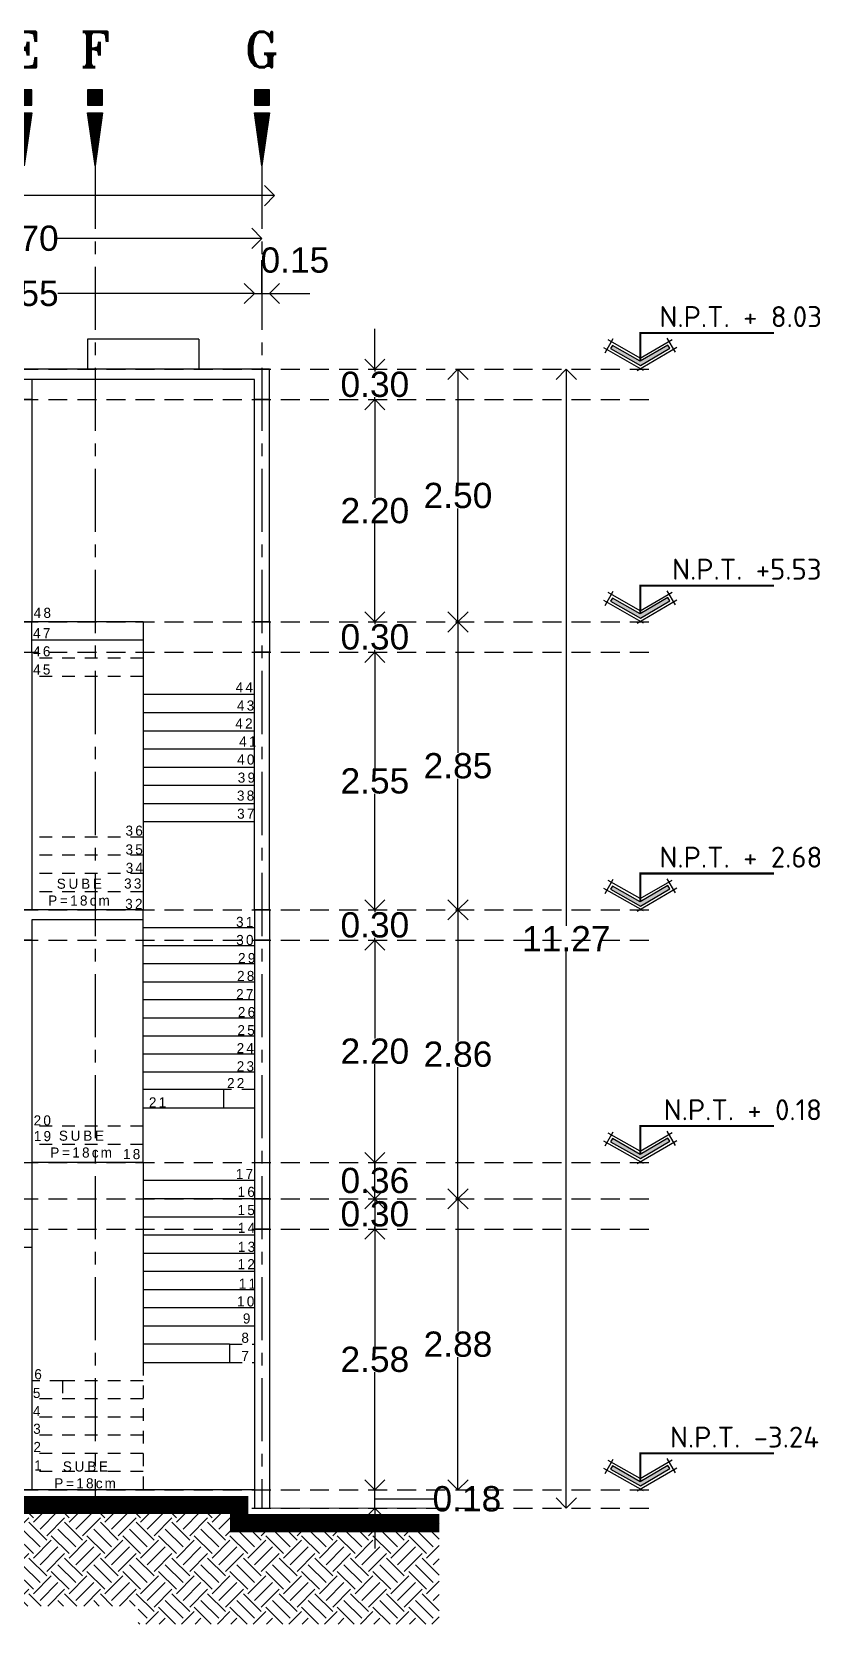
# Model space of a CAD drawing. Header units: metres. Extents: x -58 to 722, y -1100 to 345.
# Drawn here: x 205.62 to 213.42, y -510.35 to -494.59 of the extents above; entities that cross this region are included whole.
import ezdxf
from ezdxf.enums import TextEntityAlignment as Align

# ---------------------------------------------------------------- set-up
doc = ezdxf.new("R2010")
doc.units = ezdxf.units.M
doc.header["$MEASUREMENT"] = 0
for name, pattern in [('CENTER2', [1.125, 0.75, -0.125, 0.125, -0.125]), ('CENTERX2', [4, 2.5, -0.5, 0.5, -0.5]), ('HIDDEN2', [0.1875, 0.125, -0.0625])]:
    doc.linetypes.add(name, pattern=pattern)
doc.layers.get('0').update_dxf_attribs({"color": 255})
doc.layers.get('DEFPOINTS').update_dxf_attribs({"color": 250})
for name, color, linetype in [('FSR_ARQ_007PROYECCIONES', 200, 'HIDDEN2'), ('FSR_ARQ_009ESCALERA', 40, 'Continuous'), ('FSR_ARQ_010MUROBAJO', 33, 'Continuous'), ('FSR_ARQ_014TEXTOS', 142, 'Continuous'), ('FSR_ARQ_015COTAS', 125, 'Continuous'), ('FSR_ARQ_016EJES', 135, 'CENTER2'), ('FSR_ARQ_017EJESTEXT', 135, 'Continuous'), ('LOSA', 1, 'Continuous'), ('TEXTOS', 7, 'Continuous')]:
    doc.layers.add(name, color=color, linetype=linetype)
doc.layers.add('PISO', color=252, linetype='Continuous', lineweight=0)
doc.styles.add('ESPACIOS', font='GOTHIC.TTF')
doc.styles.add('LOCAL', font='isocpeur.ttf', dxfattribs={"width": 0.75, "height": 0.15})
doc.styles.add('ROMANT', font='romant.shx')
doc.styles.add('style1', font='arial.ttf')
doc.dimstyles.new('PP_PACO', dxfattribs={"dimtxt": 0.18, "dimasz": 0.075, "dimexe": 0.075, "dimexo": 0, "dimgap": 0, "dimtad": 0, "dimtih": 1, "dimtoh": 1, "dimzin": 1, "dimdsep": 46, "dimtxsty": 'style1', "dimcen": 0.15, "dimse1": 1, "dimse2": 1, "dimclrd": 256, "dimclre": 256, "dimadec": 0, "dimazin": 0, "dimtfac": 1, "dimtmove": 0, "dimatfit": 3, "dimfxl": 0.075, "dimarcsym": 0})

# ---------------------------------------------------------------- blocks, each defined once
blk = doc.blocks.new('Di-p0101')
at = {"const_width": 0.2}
blk.add_lwpolyline([(0, 0.8), (0, 1)], dxfattribs=at)
for points in [[(0.1, 1), (0.1, 0.8), (-0.1, 0.8), (-0.1, 1)], [(0, 0), (0.1, 0.7), (-0.1, 0.7)]]:
    blk.add_lwpolyline(points, close=True)
blk.add_lwpolyline([(0, 0, 0, 0.2, 0), (0, 0.7, 0.2, 0.2, 0)], format="xyseb")
at = {"style": 'ROMANT'}
blk.add_attdef('1', text='', height=0.6, dxfattribs=at).set_placement((0, 1.3), align=Align.CENTER)
blk = doc.blocks.new('_Open90')
at = {"color": 0, "linetype": 'ByBlock', "lineweight": -2}
for p, q in [((0, 0), (-1, 0)), ((-0.5, 0.5), (0, 0)), ((0, 0), (-0.5, -0.5))]:
    blk.add_line(p, q, dxfattribs=at)
blk = doc.blocks.new('*D682')
at = {"layer": 'DEFPOINTS', "color": 0, "ltscale": 0.005, "transparency": 16777216}
for p in [(207.896, -496.63), (203.196, -497.022), (207.896, -496.949)]:
    blk.add_point(p, dxfattribs=at)
at = {"layer": 'FSR_ARQ_015COTAS', "lineweight": -2, "ltscale": 0.005, "transparency": 16777216}
for p, q in [((203.396, -496.63), (205.217, -496.63)), ((207.696, -496.63), (205.875, -496.63))]:
    blk.add_line(p, q, dxfattribs=at)
at = {"layer": 'FSR_ARQ_015COTAS', "lineweight": -2, "ltscale": 0.005, "transparency": 16777216, "xscale": 0.2, "yscale": 0.2, "zscale": 0.2, "rotation": 180}
blk.add_blockref('_Open90', (203.196, -496.63), dxfattribs=at)
at = {"layer": 'FSR_ARQ_015COTAS', "lineweight": -2, "ltscale": 0.005, "transparency": 16777216, "xscale": 0.2, "yscale": 0.2, "zscale": 0.2}
blk.add_blockref('_Open90', (207.896, -496.63), dxfattribs=at)
at = {"layer": 'FSR_ARQ_015COTAS', "color": 0, "ltscale": 0.005, "transparency": 16777216, "insert": (205.546, -496.63), "char_height": 0.25, "attachment_point": 5, "style": 'style1'}
blk.add_mtext('4.70', dxfattribs=at)
blk = doc.blocks.new('*D686')
at = {"layer": 'DEFPOINTS', "color": 0, "ltscale": 0.005, "transparency": 16777216}
for p in [(207.821, -497.176), (207.821, -497.42), (203.271, -497.542)]:
    blk.add_point(p, dxfattribs=at)
at = {"layer": 'FSR_ARQ_015COTAS', "lineweight": -2, "ltscale": 0.005, "transparency": 16777216}
for p, q in [((203.471, -497.176), (205.215, -497.176)), ((207.621, -497.176), (205.877, -497.176))]:
    blk.add_line(p, q, dxfattribs=at)
at = {"layer": 'FSR_ARQ_015COTAS', "lineweight": -2, "ltscale": 0.005, "transparency": 16777216, "xscale": 0.2, "yscale": 0.2, "zscale": 0.2, "rotation": 180}
blk.add_blockref('_Open90', (203.271, -497.176), dxfattribs=at)
at = {"layer": 'FSR_ARQ_015COTAS', "lineweight": -2, "ltscale": 0.005, "transparency": 16777216, "xscale": 0.2, "yscale": 0.2, "zscale": 0.2}
blk.add_blockref('_Open90', (207.821, -497.176), dxfattribs=at)
at = {"layer": 'FSR_ARQ_015COTAS', "color": 0, "ltscale": 0.005, "transparency": 16777216, "insert": (205.546, -497.176), "char_height": 0.25, "attachment_point": 5, "style": 'style1'}
blk.add_mtext('4.55', dxfattribs=at)
blk = doc.blocks.new('*D687')
at = {"layer": 'DEFPOINTS', "color": 0, "ltscale": 0.005, "transparency": 16777216}
for p in [(207.971, -497.176), (207.821, -497.42), (207.971, -497.393)]:
    blk.add_point(p, dxfattribs=at)
at = {"layer": 'FSR_ARQ_015COTAS', "lineweight": -2, "ltscale": 0.005, "transparency": 16777216}
for p, q in [((207.896, -497.176), (207.896, -496.846)), ((207.621, -497.176), (207.421, -497.176)), ((207.821, -497.176), (207.971, -497.176)), ((207.821, -497.176), (207.971, -497.176)), ((208.171, -497.176), (208.371, -497.176))]:
    blk.add_line(p, q, dxfattribs=at)
at = {"layer": 'FSR_ARQ_015COTAS', "lineweight": -2, "ltscale": 0.005, "transparency": 16777216, "xscale": 0.2, "yscale": 0.2, "zscale": 0.2}
blk.add_blockref('_Open90', (207.821, -497.176), dxfattribs=at)
at = {"layer": 'FSR_ARQ_015COTAS', "lineweight": -2, "ltscale": 0.005, "transparency": 16777216, "xscale": 0.2, "yscale": 0.2, "zscale": 0.2, "rotation": 180}
blk.add_blockref('_Open90', (207.971, -497.176), dxfattribs=at)
at = {"layer": 'FSR_ARQ_015COTAS', "color": 0, "ltscale": 0.005, "transparency": 16777216, "insert": (208.222, -496.846), "char_height": 0.25, "attachment_point": 5, "style": 'style1'}
blk.add_mtext('0.15', dxfattribs=at)
blk = doc.blocks.new('*D688')
at = {"layer": 'DEFPOINTS', "color": 0, "ltscale": 0.005, "transparency": 16777216}
for p in [(208.021, -496.207), (200.021, -498.357), (208.021, -498.357)]:
    blk.add_point(p, dxfattribs=at)
at = {"layer": 'FSR_ARQ_015COTAS', "lineweight": -2, "ltscale": 0.005, "transparency": 16777216}
for p, q in [((200.221, -496.207), (203.696, -496.207)), ((207.821, -496.207), (204.345, -496.207))]:
    blk.add_line(p, q, dxfattribs=at)
at = {"layer": 'FSR_ARQ_015COTAS', "lineweight": -2, "ltscale": 0.005, "transparency": 16777216, "xscale": 0.2, "yscale": 0.2, "zscale": 0.2, "rotation": 180}
blk.add_blockref('_Open90', (200.021, -496.207), dxfattribs=at)
at = {"layer": 'FSR_ARQ_015COTAS', "lineweight": -2, "ltscale": 0.005, "transparency": 16777216, "xscale": 0.2, "yscale": 0.2, "zscale": 0.2}
blk.add_blockref('_Open90', (208.021, -496.207), dxfattribs=at)
at = {"layer": 'FSR_ARQ_015COTAS', "color": 0, "ltscale": 0.005, "transparency": 16777216, "insert": (204.021, -496.207), "char_height": 0.25, "attachment_point": 5, "style": 'style1'}
blk.add_mtext('8.00', dxfattribs=at)
blk = doc.blocks.new('*D704')
at = {"layer": 'DEFPOINTS', "color": 0, "ltscale": 0.005, "transparency": 16777216}
for p in [(208.83, -509.016), (209.013, -509.016), (208.83, -509.196)]:
    blk.add_point(p, dxfattribs=at)
at = {"layer": 'FSR_ARQ_015COTAS', "lineweight": -2, "ltscale": 0.005, "transparency": 16777216}
for p, q in [((209.013, -508.816), (209.013, -508.616)), ((209.013, -509.196), (209.013, -509.016)), ((209.013, -509.196), (209.013, -509.016)), ((209.013, -509.106), (209.598, -509.106)), ((209.013, -509.396), (209.013, -509.596))]:
    blk.add_line(p, q, dxfattribs=at)
at = {"layer": 'FSR_ARQ_015COTAS', "lineweight": -2, "ltscale": 0.005, "transparency": 16777216, "xscale": 0.2, "yscale": 0.2, "zscale": 0.2}
for p, rotation in [((209.013, -509.016), 270), ((209.013, -509.196), 90)]:
    blk.add_blockref('_Open90', p, dxfattribs=dict(at, rotation=rotation))
at = {"layer": 'FSR_ARQ_015COTAS', "color": 0, "ltscale": 0.005, "transparency": 16777216, "insert": (209.923, -509.106), "char_height": 0.25, "attachment_point": 5, "style": 'style1'}
blk.add_mtext('0.18', dxfattribs=at)
blk = doc.blocks.new('*D705')
at = {"layer": 'DEFPOINTS', "color": 0, "ltscale": 0.005, "transparency": 16777216}
for p in [(208.665, -506.436), (209.013, -506.436), (208.83, -509.016)]:
    blk.add_point(p, dxfattribs=at)
at = {"layer": 'FSR_ARQ_015COTAS', "lineweight": -2, "ltscale": 0.005, "transparency": 16777216}
for p, q in [((209.013, -506.636), (209.013, -507.598)), ((209.013, -508.816), (209.013, -507.853))]:
    blk.add_line(p, q, dxfattribs=at)
at = {"layer": 'FSR_ARQ_015COTAS', "lineweight": -2, "ltscale": 0.005, "transparency": 16777216, "xscale": 0.2, "yscale": 0.2, "zscale": 0.2}
for p, rotation in [((209.013, -506.436), 90), ((209.013, -509.016), 270)]:
    blk.add_blockref('_Open90', p, dxfattribs=dict(at, rotation=rotation))
at = {"layer": 'FSR_ARQ_015COTAS', "color": 0, "ltscale": 0.005, "transparency": 16777216, "insert": (209.013, -507.726), "char_height": 0.25, "attachment_point": 5, "style": 'style1'}
blk.add_mtext('2.58', dxfattribs=at)
blk = doc.blocks.new('*D706')
at = {"layer": 'DEFPOINTS', "color": 0, "ltscale": 0.005, "transparency": 16777216}
for p in [(208.6, -506.136), (209.013, -506.136), (208.665, -506.436)]:
    blk.add_point(p, dxfattribs=at)
at = {"layer": 'FSR_ARQ_015COTAS', "lineweight": -2, "ltscale": 0.005, "transparency": 16777216}
for p, q in [((209.013, -505.936), (209.013, -505.736)), ((209.013, -506.136), (209.013, -506.158)), ((209.013, -506.436), (209.013, -506.413)), ((209.013, -506.636), (209.013, -506.836))]:
    blk.add_line(p, q, dxfattribs=at)
at = {"layer": 'FSR_ARQ_015COTAS', "lineweight": -2, "ltscale": 0.005, "transparency": 16777216, "xscale": 0.2, "yscale": 0.2, "zscale": 0.2}
for p, rotation in [((209.013, -506.136), 270), ((209.013, -506.436), 90)]:
    blk.add_blockref('_Open90', p, dxfattribs=dict(at, rotation=rotation))
at = {"layer": 'FSR_ARQ_015COTAS', "color": 0, "ltscale": 0.005, "transparency": 16777216, "insert": (209.013, -506.286), "char_height": 0.25, "attachment_point": 5, "style": 'style1'}
blk.add_mtext('0.30', dxfattribs=at)
blk = doc.blocks.new('*D707')
at = {"layer": 'DEFPOINTS', "color": 0, "ltscale": 0.005, "transparency": 16777216}
for p in [(208.572, -505.776), (209.013, -505.776), (208.6, -506.136)]:
    blk.add_point(p, dxfattribs=at)
at = {"layer": 'FSR_ARQ_015COTAS', "lineweight": -2, "ltscale": 0.005, "transparency": 16777216}
for p, q in [((209.013, -505.576), (209.013, -505.376)), ((209.013, -505.776), (209.013, -505.828)), ((209.013, -506.136), (209.013, -506.083)), ((209.013, -506.336), (209.013, -506.536))]:
    blk.add_line(p, q, dxfattribs=at)
at = {"layer": 'FSR_ARQ_015COTAS', "lineweight": -2, "ltscale": 0.005, "transparency": 16777216, "xscale": 0.2, "yscale": 0.2, "zscale": 0.2}
for p, rotation in [((209.013, -505.776), 270), ((209.013, -506.136), 90)]:
    blk.add_blockref('_Open90', p, dxfattribs=dict(at, rotation=rotation))
at = {"layer": 'FSR_ARQ_015COTAS', "color": 0, "ltscale": 0.005, "transparency": 16777216, "insert": (209.013, -505.956), "char_height": 0.25, "attachment_point": 5, "style": 'style1'}
blk.add_mtext('0.36', dxfattribs=at)
blk = doc.blocks.new('*D708')
at = {"layer": 'DEFPOINTS', "color": 0, "ltscale": 0.005, "transparency": 16777216}
for p in [(208.306, -503.576), (209.013, -503.576), (208.572, -505.776)]:
    blk.add_point(p, dxfattribs=at)
at = {"layer": 'FSR_ARQ_015COTAS', "lineweight": -2, "ltscale": 0.005, "transparency": 16777216}
for p, q in [((209.013, -503.776), (209.013, -504.548)), ((209.013, -505.576), (209.013, -504.803))]:
    blk.add_line(p, q, dxfattribs=at)
at = {"layer": 'FSR_ARQ_015COTAS', "lineweight": -2, "ltscale": 0.005, "transparency": 16777216, "xscale": 0.2, "yscale": 0.2, "zscale": 0.2}
for p, rotation in [((209.013, -503.576), 90), ((209.013, -505.776), 270)]:
    blk.add_blockref('_Open90', p, dxfattribs=dict(at, rotation=rotation))
at = {"layer": 'FSR_ARQ_015COTAS', "color": 0, "ltscale": 0.005, "transparency": 16777216, "insert": (209.013, -504.676), "char_height": 0.25, "attachment_point": 5, "style": 'style1'}
blk.add_mtext('2.20', dxfattribs=at)
blk = doc.blocks.new('*D709')
at = {"layer": 'DEFPOINTS', "color": 0, "ltscale": 0.005, "transparency": 16777216}
for p in [(208.232, -503.276), (209.013, -503.276), (208.306, -503.576)]:
    blk.add_point(p, dxfattribs=at)
at = {"layer": 'FSR_ARQ_015COTAS', "lineweight": -2, "ltscale": 0.005, "transparency": 16777216}
for p, q in [((209.013, -503.076), (209.013, -502.876)), ((209.013, -503.276), (209.013, -503.298)), ((209.013, -503.576), (209.013, -503.553)), ((209.013, -503.776), (209.013, -503.976))]:
    blk.add_line(p, q, dxfattribs=at)
at = {"layer": 'FSR_ARQ_015COTAS', "lineweight": -2, "ltscale": 0.005, "transparency": 16777216, "xscale": 0.2, "yscale": 0.2, "zscale": 0.2}
for p, rotation in [((209.013, -503.276), 270), ((209.013, -503.576), 90)]:
    blk.add_blockref('_Open90', p, dxfattribs=dict(at, rotation=rotation))
at = {"layer": 'FSR_ARQ_015COTAS', "color": 0, "ltscale": 0.005, "transparency": 16777216, "insert": (209.013, -503.426), "char_height": 0.25, "attachment_point": 5, "style": 'style1'}
blk.add_mtext('0.30', dxfattribs=at)
blk = doc.blocks.new('*D710')
at = {"layer": 'DEFPOINTS', "color": 0, "ltscale": 0.005, "transparency": 16777216}
for p in [(208.094, -500.726), (209.013, -500.726), (208.232, -503.276)]:
    blk.add_point(p, dxfattribs=at)
at = {"layer": 'FSR_ARQ_015COTAS', "lineweight": -2, "ltscale": 0.005, "transparency": 16777216}
for p, q in [((209.013, -500.926), (209.013, -501.873)), ((209.013, -503.076), (209.013, -502.128))]:
    blk.add_line(p, q, dxfattribs=at)
at = {"layer": 'FSR_ARQ_015COTAS', "lineweight": -2, "ltscale": 0.005, "transparency": 16777216, "xscale": 0.2, "yscale": 0.2, "zscale": 0.2}
for p, rotation in [((209.013, -500.726), 90), ((209.013, -503.276), 270)]:
    blk.add_blockref('_Open90', p, dxfattribs=dict(at, rotation=rotation))
at = {"layer": 'FSR_ARQ_015COTAS', "color": 0, "ltscale": 0.005, "transparency": 16777216, "insert": (209.013, -502.001), "char_height": 0.25, "attachment_point": 5, "style": 'style1'}
blk.add_mtext('2.55', dxfattribs=at)
blk = doc.blocks.new('*D711')
at = {"layer": 'DEFPOINTS', "color": 0, "ltscale": 0.005, "transparency": 16777216}
for p in [(208.076, -500.426), (209.013, -500.426), (208.094, -500.726)]:
    blk.add_point(p, dxfattribs=at)
at = {"layer": 'FSR_ARQ_015COTAS', "lineweight": -2, "ltscale": 0.005, "transparency": 16777216}
for p, q in [((209.013, -500.226), (209.013, -500.026)), ((209.013, -500.426), (209.013, -500.448)), ((209.013, -500.726), (209.013, -500.703)), ((209.013, -500.926), (209.013, -501.126))]:
    blk.add_line(p, q, dxfattribs=at)
at = {"layer": 'FSR_ARQ_015COTAS', "lineweight": -2, "ltscale": 0.005, "transparency": 16777216, "xscale": 0.2, "yscale": 0.2, "zscale": 0.2}
for p, rotation in [((209.013, -500.426), 270), ((209.013, -500.726), 90)]:
    blk.add_blockref('_Open90', p, dxfattribs=dict(at, rotation=rotation))
at = {"layer": 'FSR_ARQ_015COTAS', "color": 0, "ltscale": 0.005, "transparency": 16777216, "insert": (209.013, -500.576), "char_height": 0.25, "attachment_point": 5, "style": 'style1'}
blk.add_mtext('0.30', dxfattribs=at)
blk = doc.blocks.new('*D712')
at = {"layer": 'DEFPOINTS', "color": 0, "ltscale": 0.005, "transparency": 16777216}
for p in [(208.066, -498.226), (209.013, -498.226), (208.076, -500.426)]:
    blk.add_point(p, dxfattribs=at)
at = {"layer": 'FSR_ARQ_015COTAS', "lineweight": -2, "ltscale": 0.005, "transparency": 16777216}
for p, q in [((209.013, -498.426), (209.013, -499.198)), ((209.013, -500.226), (209.013, -499.453))]:
    blk.add_line(p, q, dxfattribs=at)
at = {"layer": 'FSR_ARQ_015COTAS', "lineweight": -2, "ltscale": 0.005, "transparency": 16777216, "xscale": 0.2, "yscale": 0.2, "zscale": 0.2}
for p, rotation in [((209.013, -498.226), 90), ((209.013, -500.426), 270)]:
    blk.add_blockref('_Open90', p, dxfattribs=dict(at, rotation=rotation))
at = {"layer": 'FSR_ARQ_015COTAS', "color": 0, "ltscale": 0.005, "transparency": 16777216, "insert": (209.013, -499.326), "char_height": 0.25, "attachment_point": 5, "style": 'style1'}
blk.add_mtext('2.20', dxfattribs=at)
blk = doc.blocks.new('*D713')
at = {"layer": 'DEFPOINTS', "color": 0, "ltscale": 0.005, "transparency": 16777216}
for p in [(208.021, -497.926), (209.013, -497.926), (208.066, -498.226)]:
    blk.add_point(p, dxfattribs=at)
at = {"layer": 'FSR_ARQ_015COTAS', "lineweight": -2, "ltscale": 0.005, "transparency": 16777216}
for p, q in [((209.013, -497.726), (209.013, -497.526)), ((209.013, -497.926), (209.013, -497.948)), ((209.013, -498.226), (209.013, -498.203)), ((209.013, -498.426), (209.013, -498.626))]:
    blk.add_line(p, q, dxfattribs=at)
at = {"layer": 'FSR_ARQ_015COTAS', "lineweight": -2, "ltscale": 0.005, "transparency": 16777216, "xscale": 0.2, "yscale": 0.2, "zscale": 0.2}
for p, rotation in [((209.013, -497.926), 270), ((209.013, -498.226), 90)]:
    blk.add_blockref('_Open90', p, dxfattribs=dict(at, rotation=rotation))
at = {"layer": 'FSR_ARQ_015COTAS', "color": 0, "ltscale": 0.005, "transparency": 16777216, "insert": (209.013, -498.076), "char_height": 0.25, "attachment_point": 5, "style": 'style1'}
blk.add_mtext('0.30', dxfattribs=at)
blk = doc.blocks.new('*D714')
at = {"layer": 'DEFPOINTS', "color": 0, "ltscale": 0.005, "transparency": 16777216}
for p in [(209.629, -506.136), (209.835, -506.136), (209.629, -509.016)]:
    blk.add_point(p, dxfattribs=at)
at = {"layer": 'FSR_ARQ_015COTAS', "lineweight": -2, "ltscale": 0.005, "transparency": 16777216}
for p, q in [((209.835, -506.336), (209.835, -507.448)), ((209.835, -508.816), (209.835, -507.703))]:
    blk.add_line(p, q, dxfattribs=at)
at = {"layer": 'FSR_ARQ_015COTAS', "lineweight": -2, "ltscale": 0.005, "transparency": 16777216, "xscale": 0.2, "yscale": 0.2, "zscale": 0.2}
for p, rotation in [((209.835, -506.136), 90), ((209.835, -509.016), 270)]:
    blk.add_blockref('_Open90', p, dxfattribs=dict(at, rotation=rotation))
at = {"layer": 'FSR_ARQ_015COTAS', "color": 0, "ltscale": 0.005, "transparency": 16777216, "insert": (209.835, -507.576), "char_height": 0.25, "attachment_point": 5, "style": 'style1'}
blk.add_mtext('2.88', dxfattribs=at)
blk = doc.blocks.new('*D715')
at = {"layer": 'DEFPOINTS', "color": 0, "ltscale": 0.005, "transparency": 16777216}
for p in [(208.924, -503.276), (209.835, -503.276), (209.629, -506.136)]:
    blk.add_point(p, dxfattribs=at)
at = {"layer": 'FSR_ARQ_015COTAS', "lineweight": -2, "ltscale": 0.005, "transparency": 16777216}
for p, q in [((209.835, -503.476), (209.835, -504.578)), ((209.835, -505.936), (209.835, -504.833))]:
    blk.add_line(p, q, dxfattribs=at)
at = {"layer": 'FSR_ARQ_015COTAS', "lineweight": -2, "ltscale": 0.005, "transparency": 16777216, "xscale": 0.2, "yscale": 0.2, "zscale": 0.2}
for p, rotation in [((209.835, -503.276), 90), ((209.835, -506.136), 270)]:
    blk.add_blockref('_Open90', p, dxfattribs=dict(at, rotation=rotation))
at = {"layer": 'FSR_ARQ_015COTAS', "color": 0, "ltscale": 0.005, "transparency": 16777216, "insert": (209.835, -504.706), "char_height": 0.25, "attachment_point": 5, "style": 'style1'}
blk.add_mtext('2.86', dxfattribs=at)
blk = doc.blocks.new('*D716')
at = {"layer": 'DEFPOINTS', "color": 0, "ltscale": 0.005, "transparency": 16777216}
for p in [(209.332, -500.426), (209.835, -500.426), (208.924, -503.276)]:
    blk.add_point(p, dxfattribs=at)
at = {"layer": 'FSR_ARQ_015COTAS', "lineweight": -2, "ltscale": 0.005, "transparency": 16777216}
for p, q in [((209.835, -500.626), (209.835, -501.723)), ((209.835, -503.076), (209.835, -501.978))]:
    blk.add_line(p, q, dxfattribs=at)
at = {"layer": 'FSR_ARQ_015COTAS', "lineweight": -2, "ltscale": 0.005, "transparency": 16777216, "xscale": 0.2, "yscale": 0.2, "zscale": 0.2}
for p, rotation in [((209.835, -500.426), 90), ((209.835, -503.276), 270)]:
    blk.add_blockref('_Open90', p, dxfattribs=dict(at, rotation=rotation))
at = {"layer": 'FSR_ARQ_015COTAS', "color": 0, "ltscale": 0.005, "transparency": 16777216, "insert": (209.835, -501.851), "char_height": 0.25, "attachment_point": 5, "style": 'style1'}
blk.add_mtext('2.85', dxfattribs=at)
blk = doc.blocks.new('*D717')
at = {"layer": 'DEFPOINTS', "color": 0, "ltscale": 0.005, "transparency": 16777216}
for p in [(209.096, -497.926), (209.835, -497.926), (209.332, -500.426)]:
    blk.add_point(p, dxfattribs=at)
at = {"layer": 'FSR_ARQ_015COTAS', "lineweight": -2, "ltscale": 0.005, "transparency": 16777216}
for p, q in [((209.835, -498.126), (209.835, -499.048)), ((209.835, -500.226), (209.835, -499.303))]:
    blk.add_line(p, q, dxfattribs=at)
at = {"layer": 'FSR_ARQ_015COTAS', "lineweight": -2, "ltscale": 0.005, "transparency": 16777216, "xscale": 0.2, "yscale": 0.2, "zscale": 0.2}
for p, rotation in [((209.835, -497.926), 90), ((209.835, -500.426), 270)]:
    blk.add_blockref('_Open90', p, dxfattribs=dict(at, rotation=rotation))
at = {"layer": 'FSR_ARQ_015COTAS', "color": 0, "ltscale": 0.005, "transparency": 16777216, "insert": (209.835, -499.176), "char_height": 0.25, "attachment_point": 5, "style": 'style1'}
blk.add_mtext('2.50', dxfattribs=at)
blk = doc.blocks.new('*D718')
at = {"layer": 'DEFPOINTS', "color": 0, "ltscale": 0.005, "transparency": 16777216}
for p in [(210.33, -497.926), (210.906, -497.926), (210.33, -509.196)]:
    blk.add_point(p, dxfattribs=at)
at = {"layer": 'FSR_ARQ_015COTAS', "lineweight": -2, "ltscale": 0.005, "transparency": 16777216}
for p, q in [((210.906, -498.126), (210.906, -503.435)), ((210.906, -508.996), (210.906, -503.686))]:
    blk.add_line(p, q, dxfattribs=at)
at = {"layer": 'FSR_ARQ_015COTAS', "lineweight": -2, "ltscale": 0.005, "transparency": 16777216, "xscale": 0.2, "yscale": 0.2, "zscale": 0.2}
for p, rotation in [((210.906, -497.926), 90), ((210.906, -509.196), 270)]:
    blk.add_blockref('_Open90', p, dxfattribs=dict(at, rotation=rotation))
at = {"layer": 'FSR_ARQ_015COTAS', "color": 0, "ltscale": 0.005, "transparency": 16777216, "insert": (210.906, -503.561), "char_height": 0.25, "attachment_point": 5, "style": 'style1'}
blk.add_mtext('11.27', dxfattribs=at)
blk = doc.blocks.new('Flecha_1')
blk.add_hatch(color=256).paths.add_polyline_path([(0, 0.00076), (0.00304, -0.001), (0.00285, -0.00132), (0, 0.00032), (-0.00285, -0.00132), (-0.00304, -0.001)])
for p, q in [((0.00032, 0.00127), (-0.00375, -0.00108)), ((0, 0), (-0.00328, -0.00189)), ((-0.00032, 0.00127), (0.00375, -0.00108)), ((0, 0), (0.00328, -0.00189)), ((-0.00361, -0.00057), (-0.00277, -0.00203)), ((0.00361, -0.00057), (0.00277, -0.00203))]:
    blk.add_line(p, q)
blk.add_lwpolyline([(0, 0.00076), (0.00304, -0.001), (0.00285, -0.00132), (0, 0.00032), (-0.00285, -0.00132), (-0.00304, -0.001)], close=True)

msp = doc.modelspace()

# ---------------------------------------------------------------- hatches: boundary and pattern name
at = {"layer": 'FSR_ARQ_010MUROBAJO', "ltscale": 0.005}
h = msp.add_hatch(dxfattribs=at)
h.set_pattern_fill('EARTH', color=256, angle=45)
h.paths.add_polyline_path([(198.326, -509.346), (200.371, -509.346), (200.371, -509.166), (207.671, -509.166), (207.671, -509.346), (209.649, -509.346), (209.649, -510.346), (206.671, -510.346), (206.671, -510.166), (201.371, -510.166), (201.371, -510.346), (198.326, -510.346)])

# ---------------------------------------------------------------- linework, layer by layer
at = {"layer": 'FSR_ARQ_007PROYECCIONES', "ltscale": 1.5}
for p, q in [((195.434, -497.926), (211.814, -497.926)), ((195.434, -498.226), (211.814, -498.226)), ((195.434, -500.426), (211.814, -500.426)), ((195.434, -500.726), (211.814, -500.726)), ((195.434, -503.276), (211.814, -503.276)), ((195.434, -503.576), (211.814, -503.576)), ((195.434, -505.776), (211.814, -505.776)), ((195.434, -506.136), (211.814, -506.136)), ((195.434, -506.436), (211.814, -506.436)), ((195.434, -509.016), (211.814, -509.016)), ((195.434, -509.196), (211.814, -509.196))]:
    msp.add_line(p, q, dxfattribs=at)
at = {"layer": 'FSR_ARQ_007PROYECCIONES'}
for p, q in [((206.721, -500.786), (205.621, -500.786)), ((206.721, -500.966), (205.621, -500.966)), ((206.721, -502.556), (205.621, -502.556)), ((206.721, -502.736), (205.621, -502.736)), ((206.721, -502.916), (205.621, -502.916)), ((206.721, -503.096), (205.621, -503.096)), ((207.821, -505.055), (207.516, -505.055)), ((206.721, -505.418), (205.621, -505.418)), ((206.721, -505.597), (205.621, -505.597)), ((207.574, -507.576), (207.82, -507.575)), ((206.721, -507.758), (206.721, -509.016)), ((207.574, -507.756), (207.821, -507.755)), ((205.925, -507.936), (205.621, -507.936)), ((206.721, -507.936), (205.925, -507.936)), ((205.925, -507.936), (205.925, -508.116)), ((206.721, -508.116), (205.621, -508.116)), ((206.721, -508.296), (205.621, -508.296)), ((206.721, -508.476), (205.621, -508.476)), ((206.721, -508.656), (205.621, -508.656)), ((206.721, -508.836), (205.621, -508.836)), ((206.721, -508.836), (205.822, -508.836))]:
    msp.add_line(p, q, dxfattribs=at)
at = {"layer": 'FSR_ARQ_009ESCALERA', "ltscale": 0.005}
for p, q in [((206.721, -505.776), (206.721, -503.376)), ((207.821, -503.454), (206.721, -503.454)), ((207.821, -503.633), (206.721, -503.633)), ((207.821, -503.811), (206.721, -503.811)), ((207.821, -503.99), (206.721, -503.99)), ((207.821, -504.168), (206.721, -504.168)), ((207.821, -504.347), (206.721, -504.347)), ((207.821, -504.526), (206.721, -504.526)), ((207.821, -504.704), (206.721, -504.704)), ((207.821, -504.883), (206.721, -504.883)), ((207.516, -505.055), (206.721, -505.055)), ((207.516, -505.055), (207.516, -505.24)), ((207.821, -505.24), (206.721, -505.24)), ((206.721, -505.776), (205.621, -505.776)), ((206.721, -505.776), (206.721, -507.756)), ((207.821, -505.956), (206.721, -505.956)), ((207.821, -506.136), (206.721, -506.136)), ((207.821, -506.316), (206.721, -506.316)), ((207.821, -506.496), (206.721, -506.496)), ((207.821, -506.676), (206.721, -506.676)), ((207.821, -506.856), (206.721, -506.856)), ((207.821, -507.036), (206.721, -507.036)), ((207.821, -507.216), (206.721, -507.216)), ((207.821, -507.396), (206.721, -507.396)), ((207.574, -507.576), (206.721, -507.576)), ((206.721, -507.756), (207.574, -507.756))]:
    msp.add_line(p, q, dxfattribs=at)
at = {"layer": 'FSR_ARQ_010MUROBAJO', "ltscale": 0.005}
for p, q in [((206.171, -497.626), (206.171, -497.926)), ((207.271, -497.626), (206.171, -497.626)), ((207.271, -497.626), (207.271, -497.926)), ((205.621, -498.226), (205.621, -500.426)), ((207.821, -500.426), (207.821, -498.226)), ((207.971, -500.426), (207.971, -498.226)), ((206.721, -500.426), (205.621, -500.426)), ((206.721, -500.426), (206.721, -503.276)), ((206.721, -500.606), (205.621, -500.606)), ((205.621, -500.726), (205.621, -503.276)), ((207.821, -503.276), (207.821, -500.726)), ((207.971, -503.276), (207.971, -500.726)), ((207.821, -501.146), (206.721, -501.146)), ((207.821, -501.326), (206.721, -501.326)), ((207.821, -501.506), (206.721, -501.506)), ((207.821, -501.686), (206.721, -501.686)), ((207.821, -501.866), (206.721, -501.866)), ((207.821, -502.046), (206.721, -502.046)), ((207.821, -502.046), (206.721, -502.046)), ((207.821, -502.226), (206.721, -502.226)), ((207.821, -502.406), (206.721, -502.406)), ((205.621, -503.576), (205.621, -505.776)), ((207.821, -503.576), (207.821, -506.136)), ((207.971, -503.576), (207.971, -506.136)), ((207.821, -506.436), (207.821, -509.196)), ((207.971, -506.436), (207.971, -509.196)), ((205.621, -506.616), (205.621, -509.016)), ((207.574, -507.576), (207.574, -507.756)), ((207.821, -509.016), (200.221, -509.016))]:
    msp.add_line(p, q, dxfattribs=at)
at = {"layer": 'FSR_ARQ_016EJES', "linetype": 'CENTERX2', "ltscale": 0.25}
for p, q in [((206.246, -495.911), (206.246, -509.196)), ((207.896, -495.911), (207.896, -509.196))]:
    msp.add_line(p, q, dxfattribs=at)
at = {"layer": 'LOSA', "ltscale": 0.005}
for p, q in [((207.971, -497.926), (200.071, -497.926)), ((207.971, -498.226), (207.971, -497.926)), ((207.821, -498.026), (203.271, -498.026)), ((205.621, -498.026), (205.621, -498.226)), ((207.821, -498.226), (207.821, -498.026)), ((205.621, -498.226), (205.471, -498.226)), ((207.971, -498.226), (207.821, -498.226)), ((205.621, -500.426), (200.071, -500.426)), ((205.621, -500.726), (205.621, -500.426)), ((207.821, -500.726), (207.821, -500.426)), ((207.971, -500.426), (207.821, -500.426)), ((207.971, -500.426), (207.971, -500.726)), ((207.971, -500.726), (207.821, -500.726)), ((206.721, -503.276), (200.071, -503.276)), ((206.721, -503.376), (206.721, -503.276)), ((207.821, -503.276), (207.821, -503.576)), ((207.971, -503.276), (207.821, -503.276)), ((207.971, -503.276), (207.971, -503.576)), ((206.721, -503.376), (205.621, -503.376)), ((205.621, -503.376), (205.621, -503.576)), ((205.621, -503.576), (205.471, -503.576)), ((207.971, -503.576), (207.821, -503.576)), ((205.471, -505.776), (205.621, -505.776)), ((205.621, -505.776), (205.621, -506.616)), ((207.971, -506.136), (207.821, -506.136)), ((207.821, -506.136), (207.821, -506.436)), ((207.971, -506.136), (207.971, -506.436)), ((207.971, -506.436), (207.821, -506.436)), ((205.621, -506.616), (205.471, -506.616))]:
    msp.add_line(p, q, dxfattribs=at)
at = {"layer": 'LOSA', "ltscale": 0.005, "const_width": 0.18}
msp.add_lwpolyline([(198.326, -509.346), (200.371, -509.346), (200.371, -509.166), (207.671, -509.166), (207.671, -509.346), (209.649, -509.346)], dxfattribs=at)
at = {"layer": 'PISO', "ltscale": 0.005}
msp.add_lwpolyline([(198.326, -509.196), (200.221, -509.196), (200.221, -509.016), (207.821, -509.016), (207.821, -509.196), (209.649, -509.196)], dxfattribs=at)
at = {"layer": 'TEXTOS', "const_width": 0.02}
for points in [[(211.638, -497.846), (211.638, -497.566), (212.96, -497.566)], [(211.638, -500.346), (211.638, -500.066), (212.96, -500.066)], [(211.638, -503.196), (211.638, -502.916), (212.96, -502.916)], [(211.638, -505.696), (211.638, -505.416), (212.96, -505.416)], [(211.638, -508.936), (211.638, -508.656), (212.96, -508.656)]]:
    msp.add_lwpolyline(points, dxfattribs=at)

# ---------------------------------------------------------------- block references
at = {"layer": 'FSR_ARQ_017EJESTEXT', "lineweight": 0}
ref = msp.add_blockref('Di-p0101', (205.546, -495.911), dxfattribs=dict(at, xscale=-0.75, yscale=0.75, zscale=0.75))
ref.add_attrib('1', 'E', dxfattribs={"layer": '0', "height": 0.35, "style": 'ROMANT'}).set_placement((205.546, -494.936), align=Align.CENTER)
ref = msp.add_blockref('Di-p0101', (206.246, -495.911), dxfattribs=dict(at, xscale=-0.75, yscale=0.75, zscale=0.75))
ref.add_attrib('1', 'F', dxfattribs={"layer": '0', "height": 0.35, "style": 'ROMANT'}).set_placement((206.246, -494.936), align=Align.CENTER)
ref = msp.add_blockref('Di-p0101', (207.896, -495.911), dxfattribs=dict(at, xscale=-0.75, yscale=0.75, zscale=0.75))
ref.add_attrib('1', 'G', dxfattribs={"layer": '0', "height": 0.35, "style": 'ROMANT'}).set_placement((207.896, -494.936), align=Align.CENTER)
at = {"layer": 'TEXTOS', "xscale": -96.2046114645297, "yscale": 96.2046114645297, "zscale": 96.2046114645297, "rotation": 180.4550282872697}
for p in [(211.638, -497.815), (211.638, -500.315), (211.638, -503.165), (211.638, -505.665), (211.638, -508.905)]:
    msp.add_blockref('Flecha_1', p, dxfattribs=at)

# ---------------------------------------------------------------- texts
at = {"layer": 'FSR_ARQ_014TEXTOS', "char_height": 0.1, "attachment_point": 1, "style": 'ESPACIOS'}
for s, width, heights, insert in [('{\\T1.3;48}', 0.87446, [0], (205.639, -500.286)), ('{\\T1.3;47}', 0.87446, [0], (205.633, -500.487)), ('{\\T1.3;46}', 0.87446, [0], (205.633, -500.667)), ('{\\T1.3;45}', 0.87446, [0], (205.633, -500.847)), ('{\\T1.3;44}', 0.87446, [0], (207.636, -501.024)), ('{\\T1.3;43}', 0.87446, [0], (207.649, -501.203)), ('{\\T1.3;42}', 0.87446, [0], (207.633, -501.381)), ('{\\T1.3;41}', 0.87446, [0], (207.671, -501.56)), ('{\\T1.3;40}', 0.87446, [0], (207.651, -501.738)), ('{\\T1.3;39}', 0.87446, [0], (207.657, -501.917)), ('{\\T1.3;38}', 0.87446, [0], (207.649, -502.095)), ('{\\T1.3;37}', 0.87446, [0], (207.651, -502.274)), ('{\\T1.3;36}', 0.87446, [0], (206.547, -502.442)), ('{\\T1.3;35}', 0.87446, [0], (206.547, -502.628)), ('{\\T1.3;34}', 0.87446, [0], (206.549, -502.81)), ('\\pxqc;{\\T1.3;SUBE\\PP=18cm}', 3.17699, [0], (204.515, -502.967)), ('{\\T1.3;33}', 0.87446, [0], (206.533, -502.965)), ('{\\T1.3;32}', 0.87446, [0], (206.544, -503.167)), ('{\\T1.3;31}', 0.87446, [0], (207.64, -503.345)), ('{\\T1.3;30}', 0.87446, [0], (207.642, -503.524)), ('{\\T1.3;29}', 0.87446, [0], (207.66, -503.703)), ('{\\T1.3;28}', 0.87446, [0], (207.65, -503.88)), ('{\\T1.3;27}', 0.87446, [0], (207.641, -504.06)), ('{\\T1.3;26}', 0.87446, [0], (207.658, -504.238)), ('{\\T1.3;25}', 0.87446, [0], (207.654, -504.417)), ('{\\T1.3;24}', 0.87446, [0], (207.646, -504.595)), ('{\\T1.3;23}', 0.87446, [0], (207.647, -504.774)), ('{\\T1.3;22}', 0.87446, [0], (207.551, -504.94)), ('{\\T1.3;21}', 0.87446, [0], (206.778, -505.131)), ('{\\T1.3;20}', 0.87446, [0], (205.638, -505.31)), ('{\\T1.3;19}', 0.87446, [0], (205.64, -505.465)), ('\\pxqc;{\\T1.3;SUBE\\PP=18cm}', 3.17699, [0], (204.536, -505.461)), ('{\\T1.3;18}', 0.87446, [0], (206.522, -505.643)), ('{\\T1.3;17}', 0.87446, [0], (207.638, -505.84)), ('{\\T1.3;16}', 0.87446, [0], (207.655, -506.017)), ('{\\T1.3;15}', 0.87446, [0], (207.655, -506.197)), ('{\\T1.3;14}', 0.87446, [0], (207.658, -506.373)), ('{\\T1.3;13}', 0.87446, [0], (207.658, -506.561)), ('{\\T1.3;12}', 0.87446, [0], (207.655, -506.733)), ('{\\T1.3;11}', 0.87446, [0], (207.667, -506.926)), ('{\\T1.3;10}', 0.87446, [0], (207.65, -507.101)), ('{\\T1.3;9}', 0.87446, [0], (207.708, -507.27)), ('{\\T1.3;8}', 0.87446, [0.11], (207.693, -507.461)), ('{\\T1.3;7}', 0.87446, [0.11], (207.693, -507.641)), ('{\\T1.3;6}', 0.87446, [0.11], (205.645, -507.822)), ('{\\T1.3;5}', 0.87446, [0], (205.631, -508.007)), ('{\\T1.3;4}', 0.87446, [0], (205.631, -508.187)), ('{\\T1.3;3}', 0.87446, [0], (205.634, -508.362)), ('{\\T1.3;2}', 0.87446, [0], (205.636, -508.542)), ('{\\T1.3;1}', 0.87446, [0], (205.644, -508.725)), ('\\pxqc;{\\T1.3;SUBE\\PP=18cm}', 3.17699, [0], (204.575, -508.735))]:
    msp.add_mtext_dynamic_manual_height_columns(s, width=width, gutter_width=0.75, heights=heights, dxfattribs=dict(at, insert=insert))
at = {"layer": 'TEXTOS', "style": 'LOCAL'}
for s, p in [('N.P.T. + 8.03', (211.827, -497.508)), ('N.P.T. +5.53', (211.952, -500.008)), ('N.P.T. + 2.68', (211.827, -502.858)), ('N.P.T. + 0.18', (211.869, -505.358)), ('N.P.T. -3.24', (211.931, -508.598))]:
    msp.add_text(s, height=0.2075, dxfattribs=at).set_placement(p)

# ---------------------------------------------------------------- dimensions: what is measured, and where the dimension line sits
at = {"layer": 'FSR_ARQ_015COTAS', "ltscale": 0.005}
for base, p1, p2, picture, middle in [((208.021, -496.207), (200.021, -498.357), (208.021, -498.357), '*D688', (204.021, -496.207)), ((207.896, -496.63), (203.196, -497.022), (207.896, -496.949), '*D682', (205.546, -496.63)), ((207.971, -497.176), (207.821, -497.42), (207.971, -497.393), '*D687', (207.896, -496.846)), ((207.821, -497.176), (203.271, -497.542), (207.821, -497.42), '*D686', (205.546, -497.176))]:
    dim = msp.add_linear_dim(base=base, p1=p1, p2=p2, dimstyle='PP_PACO', override={"dimtxt": 0.25, "dimasz": 0.2, "dimblk1": 'Open90', "dimblk2": 'Open90', "dimsah": 1, "dimtmove": 1, "dimfxlon": 1}, dxfattribs=at)
    dim.commit()
    dim.dimension.update_dxf_attribs({"geometry": picture, "text_midpoint": middle})
for base, p1, p2, picture, middle in [((209.013, -497.926), (208.066, -498.226), (208.021, -497.926), '*D713', (209.013, -498.076)), ((209.835, -497.926), (209.332, -500.426), (209.096, -497.926), '*D717', (209.835, -499.176)), ((210.906, -497.926), (210.33, -509.196), (210.33, -497.926), '*D718', (210.906, -503.561)), ((209.013, -498.226), (208.076, -500.426), (208.066, -498.226), '*D712', (209.013, -499.326)), ((209.013, -500.426), (208.094, -500.726), (208.076, -500.426), '*D711', (209.013, -500.576)), ((209.835, -500.426), (208.924, -503.276), (209.332, -500.426), '*D716', (209.835, -501.851)), ((209.013, -500.726), (208.232, -503.276), (208.094, -500.726), '*D710', (209.013, -502.001)), ((209.013, -503.276), (208.306, -503.576), (208.232, -503.276), '*D709', (209.013, -503.426)), ((209.835, -503.276), (209.629, -506.136), (208.924, -503.276), '*D715', (209.835, -504.706)), ((209.013, -503.576), (208.572, -505.776), (208.306, -503.576), '*D708', (209.013, -504.676)), ((209.013, -505.776), (208.6, -506.136), (208.572, -505.776), '*D707', (209.013, -505.956)), ((209.013, -506.136), (208.665, -506.436), (208.6, -506.136), '*D706', (209.013, -506.286)), ((209.835, -506.136), (209.629, -509.016), (209.629, -506.136), '*D714', (209.835, -507.576)), ((209.013, -506.436), (208.83, -509.016), (208.665, -506.436), '*D705', (209.013, -507.726)), ((209.013, -509.016), (208.83, -509.196), (208.83, -509.016), '*D704', (209.598, -509.106))]:
    dim = msp.add_linear_dim(base=base, p1=p1, p2=p2, angle=90, dimstyle='PP_PACO', override={"dimtxt": 0.25, "dimasz": 0.2, "dimblk1": 'Open90', "dimblk2": 'Open90', "dimsah": 1, "dimtmove": 1, "dimfxlon": 1}, dxfattribs=at)
    dim.commit()
    dim.dimension.update_dxf_attribs({"geometry": picture, "text_midpoint": middle})

doc.saveas('drawing.dxf')
